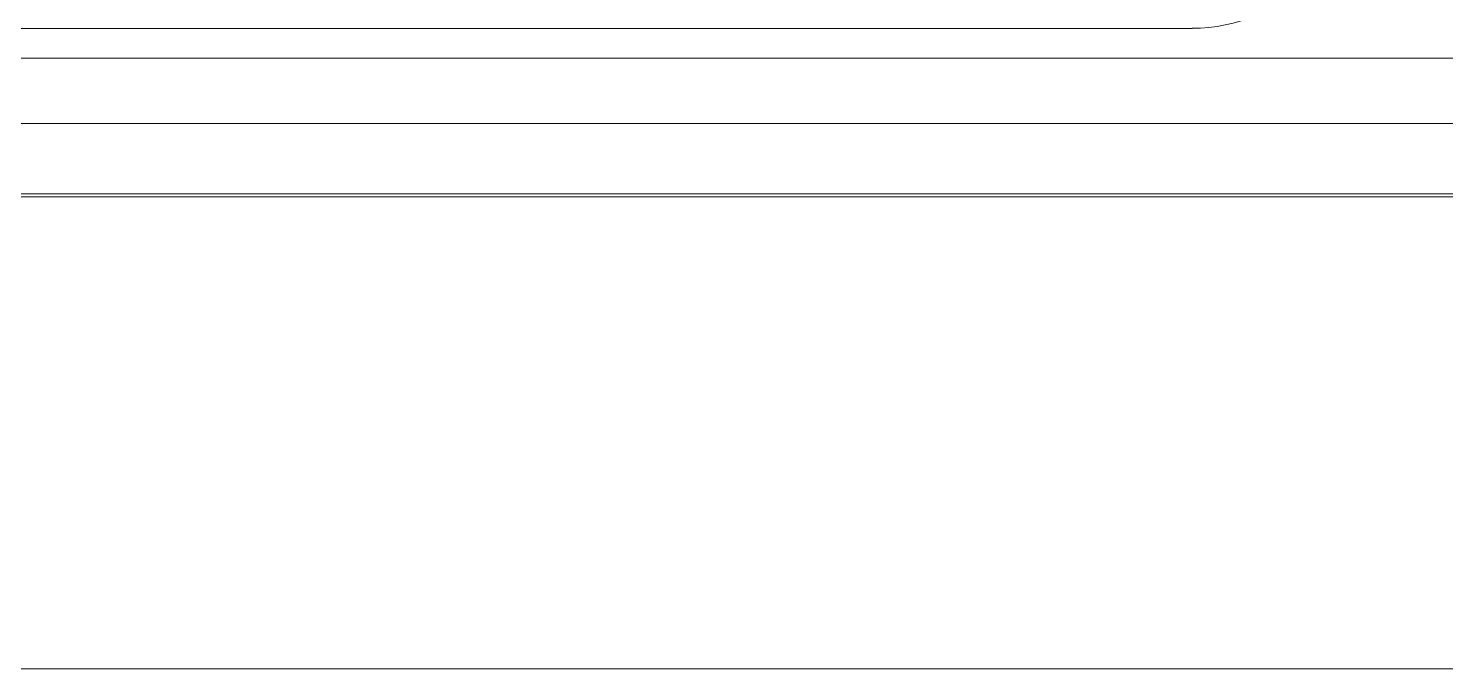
# Model space of a CAD drawing. Header units: metres. Extents: x 236 to 355, y 67 to 475.
# Drawn here: x 294.87 to 296.96, y 194.72 to 195.664 of the extents above; entities that cross this region are included whole.
import ezdxf

# ---------------------------------------------------------------- set-up
doc = ezdxf.new("R2010")
doc.units = ezdxf.units.M
doc.header["$LTSCALE"] = 0.007
doc.header["$MEASUREMENT"] = 0
doc.layers.add('6', color=6, linetype='Continuous')
doc.layers.add('DIM1', color=40, linetype='Continuous')
doc.layers.add('decoration', color=251, linetype='Continuous', lineweight=18)

msp = doc.modelspace()

# ---------------------------------------------------------------- linework, layer by layer
at = {"layer": '6', "lineweight": 5}
for p, q in [((278.5908, 195.6199), (318.795, 195.6199)), ((278.4872, 195.5235), (318.8914, 195.5235)), ((278.3908, 195.4199), (318.995, 195.4199))]:
    msp.add_line(p, q, dxfattribs=at)
at = {"layer": 'decoration', "lineweight": 5, "ltscale": 0.5}
msp.add_line((296.5859, 195.664), (293.0803, 195.664), dxfattribs=at)
msp.add_arc((296.5859, 195.9066), 0.2425, 270, 0, dxfattribs=at)
at = {"layer": 'DIM1', "lineweight": 5}
msp.add_line((277.695, 194.7199), (298.695, 194.7199), dxfattribs=at)
for points in [[(319.695, 224.4199), (298.695, 224.4199), (277.695, 224.4199), (277.695, 194.7199), (298.695, 194.7199), (319.695, 194.7199)], [(318.9992, 223.7242), (298.695, 223.7242), (278.3908, 223.7242), (278.3908, 195.4157), (298.695, 195.4157), (318.9992, 195.4157)]]:
    msp.add_lwpolyline(points, close=True, dxfattribs=at)

doc.saveas('drawing.dxf')
